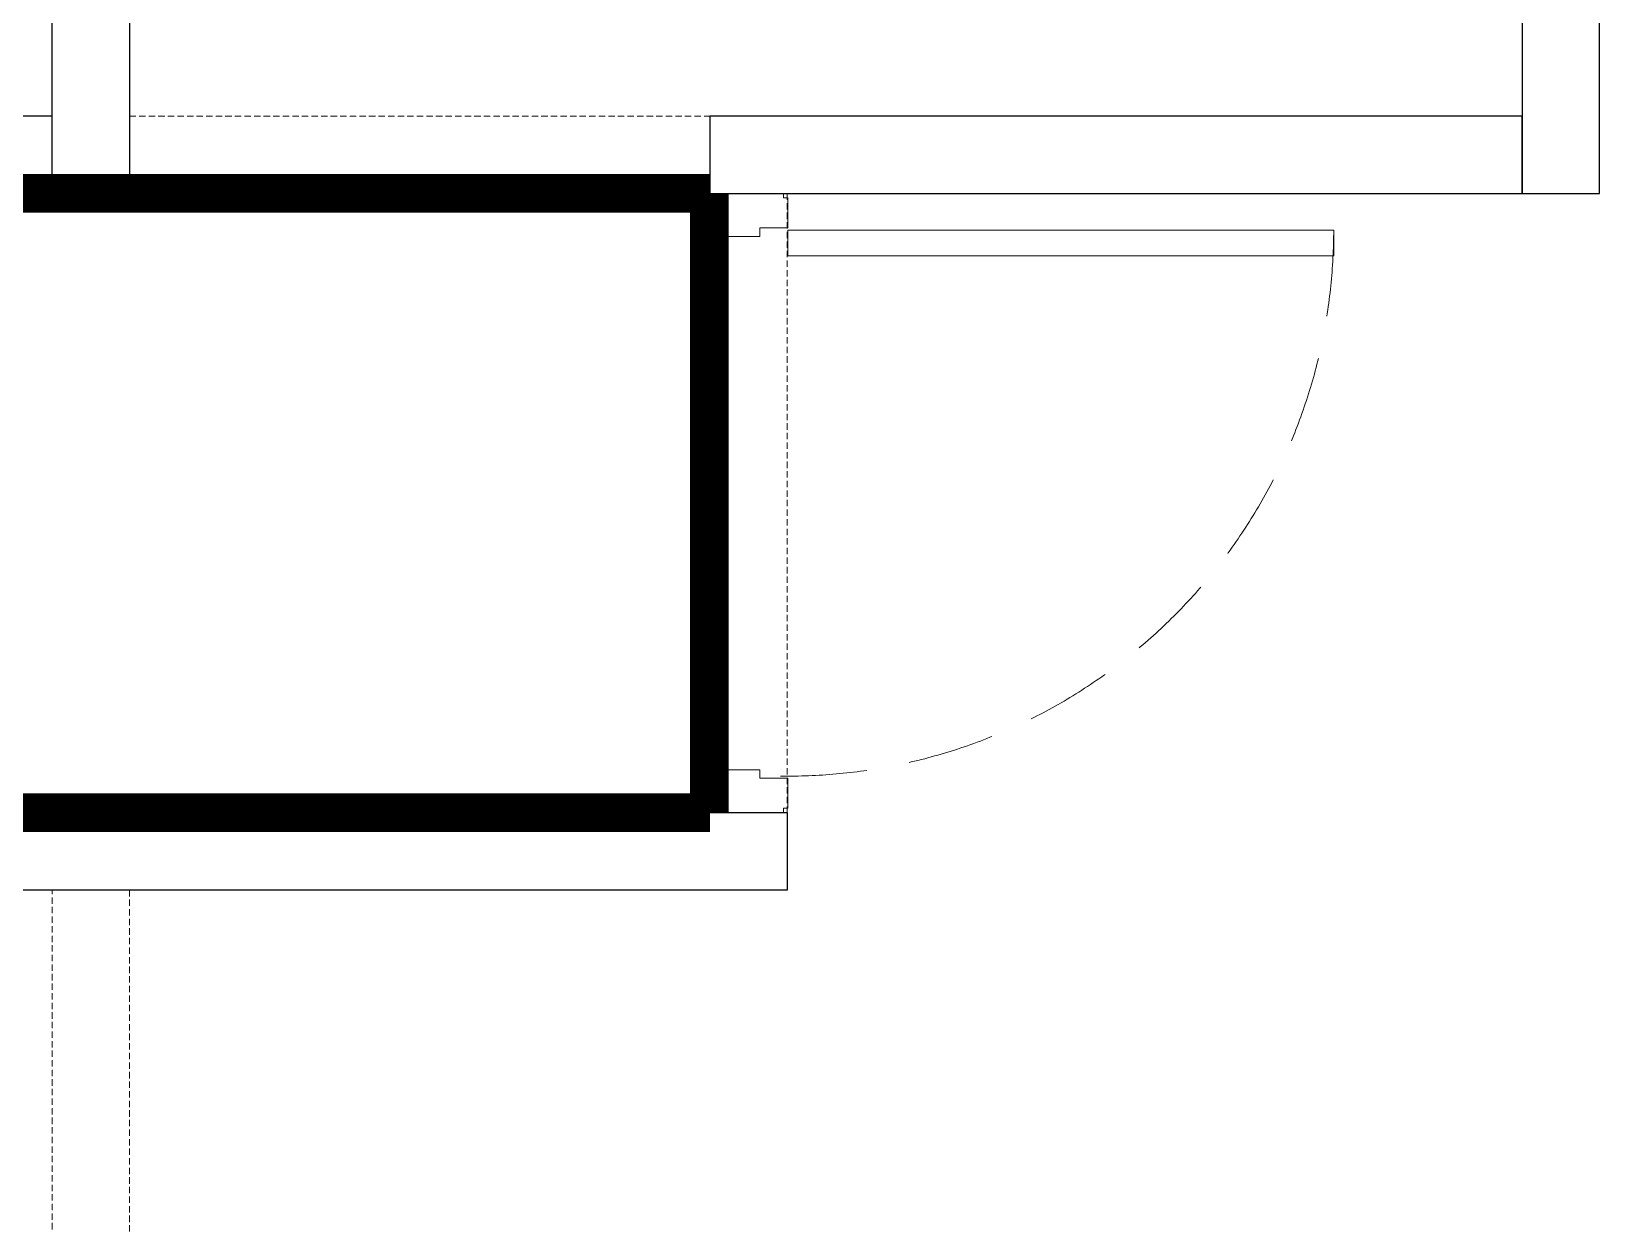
# Model space of a CAD drawing. Header units: feet. Extents: x 7280033 to 7299191, y -5590214 to -5578860.
# Drawn here: x 7294314 to 7296341, y -5582565 to -5581024 of the extents above; entities that cross this region are included whole.
import ezdxf

# ---------------------------------------------------------------- set-up
doc = ezdxf.new("R2010")
doc.units = ezdxf.units.FT
doc.header["$LTSCALE"] = 33
doc.header["$MEASUREMENT"] = 0
for name, pattern in [('a_p6_plan_L18$0$HIDDEN', [0.375, 0.25, -0.125]), ('ACAD_ISO03W100', [30, 12, -18]), ('HIDDEN2', [4.7625, 3.175, -1.5875])]:
    doc.linetypes.add(name, pattern=pattern)
for name, color, linetype, lineweight in [('Door', 2, 'Continuous', 13), ('LENS-DOOR', 34, 'Continuous', 20), ('LENS-PARTITION', 21, 'Continuous', 25), ('LENS_CURTAIN', 5, 'a_p6_plan_L18$0$HIDDEN', 9), ('LENS_PARTITION', 21, 'Continuous', 25), ('LK-TILES FINISH', 251, 'Continuous', 5)]:
    doc.layers.add(name, color=color, linetype=linetype, lineweight=lineweight)
doc.layers.add('LAMINATE FINISH', color=80, linetype='Continuous')

# ---------------------------------------------------------------- blocks, each defined once
blk = doc.blocks.new('*U34')
at = {"layer": 'LENS-DOOR'}
for p, q in [((548121.7, 1779235.3), (548121.7, 1778573.8)), ((548121.7, 1779235.3), (548153, 1779235.3)), ((548153, 1778573.8), (548153, 1779235.3)), ((547452.5, 1778573.8), (547488.9, 1778573.8)), ((547452.5, 1778568.6), (547452.5, 1778573.8)), ((547488.9, 1778539.9), (547488.9, 1778573.8)), ((548121.7, 1778573.8), (548153, 1778573.8)), ((548192.1, 1778573.8), (548155.6, 1778573.8)), ((548155.6, 1778539.9), (548155.6, 1778573.8)), ((548192.1, 1778568.6), (548192.1, 1778573.8)), ((547447.3, 1778568.6), (547452.5, 1778568.6)), ((547447.3, 1778484.1), (547447.3, 1778568.6)), ((548197.3, 1778568.6), (548192.1, 1778568.6)), ((548197.3, 1778484.1), (548197.3, 1778568.6)), ((547488.9, 1778539.9), (547499.3, 1778539.9)), ((547499.3, 1778478.9), (547499.3, 1778539.9)), ((548145.2, 1778478.9), (548145.2, 1778539.9)), ((548155.6, 1778539.9), (548145.2, 1778539.9)), ((547447.3, 1778484.1), (547452.5, 1778484.1)), ((547452.5, 1778478.9), (547452.5, 1778484.1)), ((547452.5, 1778478.9), (547499.3, 1778478.9)), ((548192.1, 1778478.9), (548145.2, 1778478.9)), ((548192.1, 1778478.9), (548192.1, 1778484.1)), ((548197.3, 1778484.1), (548192.1, 1778484.1))]:
    blk.add_line(p, q, dxfattribs=at)
at = {"layer": 'LENS-DOOR', "color": 7, "linetype": 'HIDDEN2'}
blk.add_ellipse((548153, 1778573.8), major_axis=(-661.5, 0), ratio=1, start_param=-1.570791, end_param=0.051209, dxfattribs=at)

msp = doc.modelspace()

# ---------------------------------------------------------------- linework, layer by layer
at = {"layer": 'LAMINATE FINISH', "color": 85, "linetype": 'ACAD_ISO03W100', "ltscale": 0.05, "const_width": 50}
msp.add_lwpolyline([(7295190.5, -5582033.9), (7295190.5, -5581233.9)], dxfattribs=at)
at = {"layer": 'LENS-PARTITION'}
for points in [[(7294441.1, -5581233.9), (7294341.1, -5581233.9), (7294341.1, -5579633.9), (7294441.1, -5579633.9)], [(7293141.1, -5581233.9), (7294341.1, -5581233.9), (7294341.1, -5581133.9), (7293141.1, -5581133.9)], [(7295291.1, -5582133.9), (7291841.1, -5582133.9), (7291841.1, -5582033.9), (7295291.1, -5582033.9)]]:
    msp.add_lwpolyline(points, close=True, dxfattribs=at)
at = {"layer": 'LENS_CURTAIN'}
for points in [[(7295191.1, -5581233.9), (7294441.1, -5581233.9), (7294441.1, -5581133.9), (7295191.1, -5581133.9)], [(7295191.1, -5582033.9), (7295191.1, -5581233.9), (7295291.1, -5581233.9), (7295291.1, -5582033.9)], [(7294341.1, -5583413.9), (7294341.1, -5582133.9), (7294441.1, -5582133.9), (7294441.1, -5583413.9)]]:
    msp.add_lwpolyline(points, close=True, dxfattribs=at)
at = {"layer": 'LENS_PARTITION'}
for points in [[(7294441.1, -5581233.9), (7294341.1, -5581233.9), (7294341.1, -5579633.9), (7294441.1, -5579633.9)], [(7296341, -5579633.9), (7296241, -5579633.9), (7296241, -5581233.9), (7296341, -5581233.9)], [(7295191.1, -5581233.9), (7296241, -5581233.9), (7296241, -5581133.9), (7295191.1, -5581133.9)]]:
    msp.add_lwpolyline(points, close=True, dxfattribs=at)
at = {"layer": 'LK-TILES FINISH', "color": 212, "linetype": 'ACAD_ISO03W100', "ltscale": 0.05, "const_width": 50}
msp.add_lwpolyline([(7295190.5, -5581233.9), (7291941.1, -5581233.9), (7291941.1, -5582033.9), (7295191.1, -5582033.9)], dxfattribs=at)

# ---------------------------------------------------------------- block references
at = {"layer": 'Door', "xscale": -1.066666666671716, "yscale": 1.066666666671716, "zscale": 1.066666666671716, "rotation": 270}
msp.add_blockref('*U34', (5398146.3, -6165977.7), dxfattribs=at)

doc.saveas('drawing.dxf')
